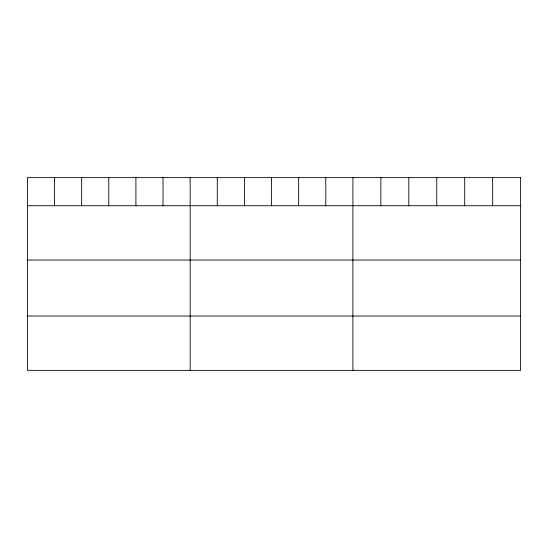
<?xml version="1.0" encoding="UTF-8"?>
<svg xmlns="http://www.w3.org/2000/svg" width="548" height="548" viewBox="0 0 548 548"><rect width="100%" height="100%" fill="white"/><g stroke="black" fill="none" stroke-linecap="round" stroke-linejoin="round"><path stroke-width="0.82" d="M27.4 205.719L520.6 205.719M27.4 260.053L520.6 260.053M27.4 316.032L520.6 316.032M492.652 177.634L492.652 205.719M464.704 177.634L464.704 205.719M436.756 177.634L436.756 205.719M408.808 177.634L408.808 205.719M380.86 177.634L380.86 205.719M352.912 177.634L352.912 370.366M325.786 177.634L325.786 205.719M298.66 177.634L298.66 205.719M271.534 177.634L271.534 205.719M244.408 177.634L244.408 205.719M217.282 177.634L217.282 205.719M190.156 177.634L190.156 370.366M163.03 177.634L163.03 205.719M135.904 177.634L135.904 205.719M108.778 177.634L108.778 205.719M81.652 177.634L81.652 205.719M54.526 177.634L54.526 205.719M520.6 177.634L27.4 177.634L27.4 370.366L520.6 370.366L520.6 177.634"/></g></svg>
